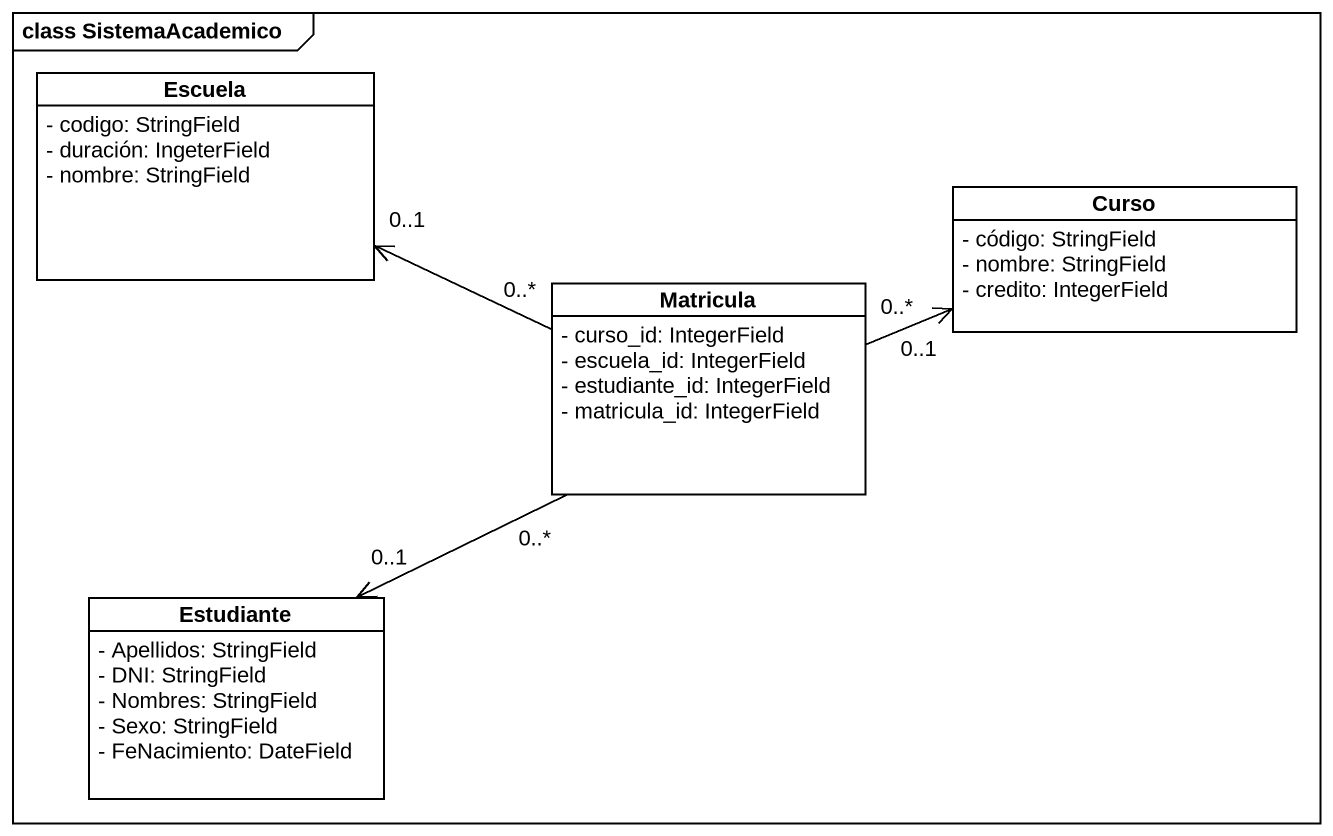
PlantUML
@startuml
mainframe class SistemaAcademico
hide circle
hide empty members
skinparam classAttributeIconSize 0
class Escuela {
  - codigo: StringField
  - duración: IngeterField
  - nombre: StringField
}
class Curso {
  - código: StringField
  - nombre: StringField
  - credito: IntegerField
}
class Matricula {
  - curso_id: IntegerField
  - escuela_id: IntegerField
  - estudiante_id: IntegerField
  - matricula_id: IntegerField
}
class Estudiante {
  - Apellidos: StringField
  - DNI: StringField
  - Nombres: StringField
  - Sexo: StringField
  - FeNacimiento: DateField
}
Matricula "0..*" -left-> "0..1" Escuela
Matricula "0..*" -right-> "0..1" Curso
Matricula "0..*" --> "0..1" Estudiante
@enduml
